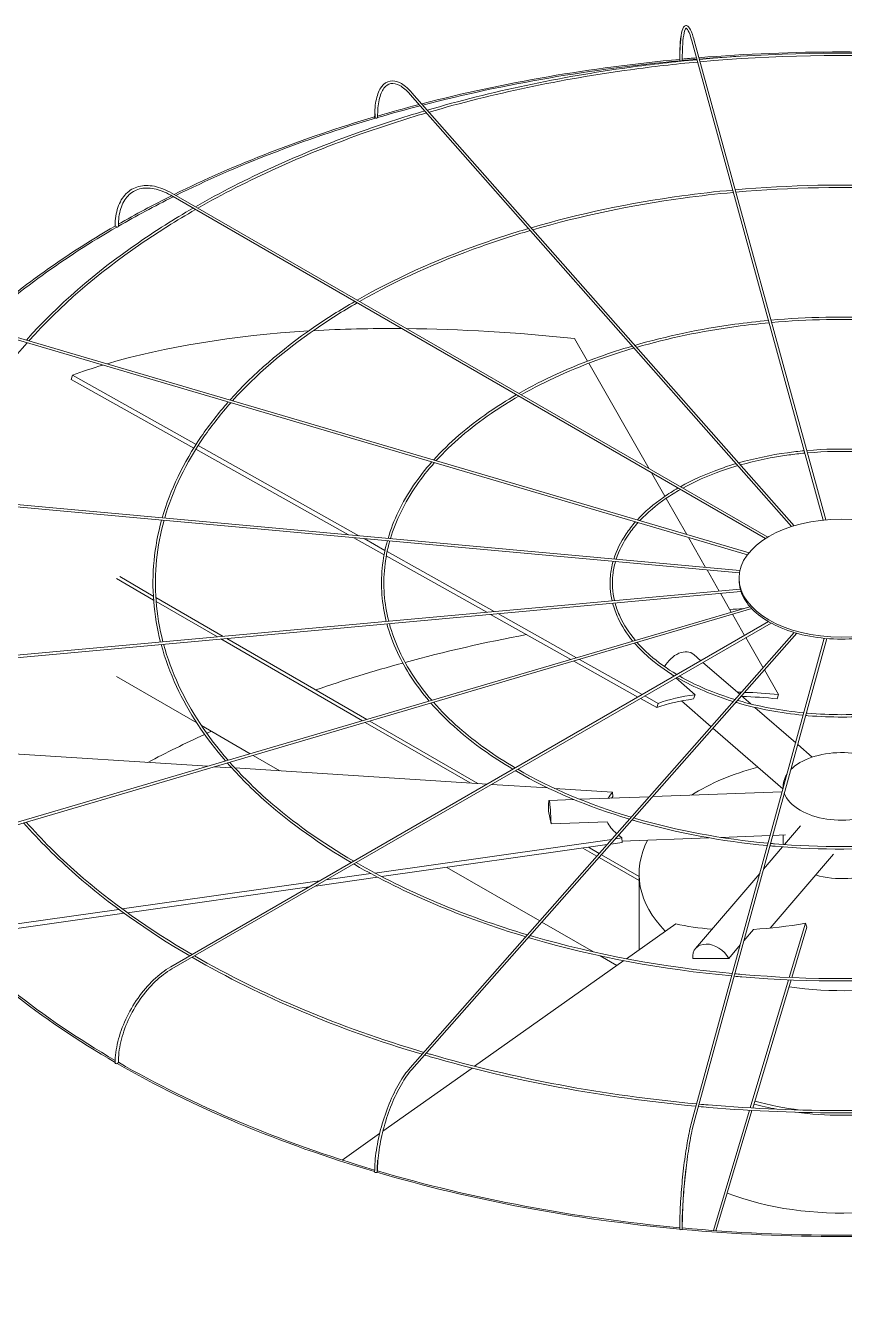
# Model space of a CAD drawing. Header units: millimetres. Extents: x -312439 to 477422, y -331570 to 212570.
# Drawn here: x 360522 to 361360, y 95056 to 96354 of the extents above; entities that cross this region are included whole.
import ezdxf

# ---------------------------------------------------------------- set-up
doc = ezdxf.new("R2010")
doc.units = ezdxf.units.MM

msp = doc.modelspace()

# ---------------------------------------------------------------- linework, layer by layer
at = {"color": 3, "linetype": 'Continuous', "lineweight": 0, "extrusion": (-1.11022e-16, 0.816497, 0.57735)}
for p, q in [((361337.795, 95848.648), (361203.44, 96338.406)), ((361205.802, 96339.054), (361340.27, 95848.885)), ((361305.394, 95841.987), (360915.445, 96283.844)), ((361307.958, 95842.783), (360917.281, 96285.465)), ((360670.543, 96180.737), (361278.595, 95829.678)), ((361280.96, 95831.142), (360671.768, 96182.858)), ((361260.283, 95813.237), (360492.657, 96039.053)), ((361261.918, 95815.309), (360493.348, 96041.402)), ((361096.741, 96011.057), (361083.53, 96034.117)), ((360568.908, 95992.501), (360570.143, 95996.788)), ((360570.143, 95996.788), (360696.467, 95925.985)), ((361159.706, 95901.148), (361097.973, 96008.906)), ((360694.141, 95922.31), (360568.908, 95992.501)), ((360852.412, 95833.601), (360696.28, 95921.111)), ((360698.608, 95924.786), (360863.028, 95832.63)), ((361175.869, 95872.933), (361162.127, 95896.921)), ((361252.084, 95794.594), (360399.23, 95872.582)), ((361252.541, 95797.012), (360399.453, 95875.021)), ((361198.131, 95834.073), (361177.091, 95870.801)), ((360888.766, 95813.225), (360857.656, 95830.662)), ((360868.273, 95829.691), (360889.659, 95817.704)), ((361217.529, 95800.214), (361199.891, 95831.002)), ((360891.898, 95816.45), (361001.37, 95755.092)), ((360993.732, 95754.394), (360891.025, 95811.959)), ((360615.011, 95788.812), (360653.07, 95766.839)), ((360652.799, 95770.995), (360618.475, 95790.812)), ((361231.331, 95776.121), (361219.016, 95797.618)), ((361251.675, 95787.259), (361251.675, 95789.259)), ((361252.888, 95778.092), (360399.23, 95700.031)), ((360399.453, 95697.591), (361253.611, 95775.698)), ((360724.237, 95729.75), (360655.341, 95769.528)), ((360655.643, 95765.354), (360718.256, 95729.204)), ((361243.716, 95754.503), (361232.67, 95773.784)), ((360492.657, 95533.56), (361262.838, 95760.128)), ((361264.676, 95758.115), (360493.348, 95531.21)), ((361079.649, 95706.238), (360997.505, 95752.279)), ((361005.143, 95752.978), (361085.476, 95707.952)), ((361257.365, 95730.677), (361244.968, 95752.318)), ((361281.881, 95744.832), (360670.543, 95391.876)), ((361284.358, 95743.433), (360671.768, 95389.754)), ((360721.934, 95727.08), (360866.592, 95643.562)), ((360871.181, 95644.912), (360727.915, 95727.627)), ((361308.1, 95733.692), (360915.445, 95288.768)), ((360917.281, 95287.148), (361310.703, 95732.94)), ((361203.44, 95234.207), (361338.838, 95727.766)), ((361341.317, 95727.543), (361205.802, 95233.559)), ((361276.288, 95697.645), (361258.583, 95728.552)), ((361205.314, 95711.367), (361212.753, 95704.921)), ((361148.346, 95667.735), (361082.637, 95704.564)), ((361088.463, 95706.278), (361152.722, 95670.262)), ((361214.712, 95703.223), (361252.393, 95670.569)), ((360697.267, 95641.322), (360615.011, 95688.812)), ((361182.116, 95691.514), (361185.082, 95688.944)), ((361187.041, 95687.247), (361206.77, 95670.15)), ((361292.012, 95670.198), (361277.574, 95695.401)), ((361167.583, 95656.953), (361150.832, 95666.342)), ((361155.208, 95668.868), (361168.818, 95661.24)), ((361167.583, 95656.953), (361168.818, 95661.24)), ((361192.73, 95663.765), (361223.135, 95637.417)), ((361254.244, 95668.965), (361263.825, 95660.663)), ((361290.777, 95665.911), (361292.012, 95670.198)), ((361267.847, 95657.178), (361309.557, 95621.032)), ((360751.85, 95609.808), (360702.005, 95638.586)), ((360869.521, 95641.871), (360976.869, 95579.893)), ((360984.658, 95579.397), (360874.111, 95643.221)), ((361224.986, 95635.812), (361296.59, 95573.762)), ((360708.375, 95597.019), (360470.119, 95612.215)), ((360782.153, 95592.313), (360754.78, 95608.117)), ((361311.61, 95619.254), (361326.546, 95606.31)), ((360732.753, 95595.464), (360715.508, 95596.564)), ((360994.277, 95578.783), (360736.272, 95595.239)), ((361056.311, 95574.826), (360998.689, 95578.502)), ((361122.423, 95570.61), (361062.954, 95574.403)), ((361122.518, 95565.942), (361122.423, 95570.61)), ((361163.35, 95565.972), (361295.8, 95570.881)), ((361296.705, 95576.398), (361296.705, 95574.181)), ((361057.428, 95562.046), (361082.905, 95562.991)), ((361088.856, 95563.211), (361159.973, 95565.847)), ((361059.468, 95538.117), (361056.835, 95551.125)), ((361116.696, 95540.239), (361059.468, 95538.117)), ((361298.238, 95516.887), (361314.583, 95535.959)), ((360879.276, 95487.832), (361121.516, 95522.271)), ((361116.793, 95516.919), (360886.263, 95484.145)), ((361132.002, 95519.081), (361120.529, 95517.45)), ((361125.252, 95522.802), (361131.907, 95523.748)), ((361132.002, 95519.081), (361131.907, 95523.748)), ((361131.972, 95520.564), (361220.867, 95523.858)), ((361233.125, 95524.313), (361283.537, 95526.181)), ((361286.103, 95526.276), (361299.023, 95526.755)), ((361296.705, 95526.669), (361296.705, 95516.999)), ((361092.039, 95513.4), (361106.38, 95505.12)), ((361108.719, 95507.77), (361097.599, 95514.19)), ((361108.544, 95503.871), (361149.427, 95480.267)), ((361149.427, 95484.267), (361110.883, 95506.521)), ((361276.602, 95491.643), (361296.257, 95514.576)), ((361283.314, 95431.529), (361348.155, 95507.186)), ((361047.917, 95438.874), (360953.058, 95493.641)), ((360621.078, 95451.125), (360822.851, 95479.811)), ((360882.111, 95483.555), (360818.595, 95474.525)), ((360829.351, 95480.735), (360875.187, 95487.251)), ((361149.427, 95409.399), (361149.427, 95487.161)), ((361207.224, 95410.693), (361272.866, 95487.284)), ((360812.096, 95473.601), (360626.463, 95447.21)), ((360444.242, 95425.984), (360617.616, 95450.633)), ((360622.969, 95446.713), (360448.273, 95421.877)), ((361102.69, 95407.251), (361050.081, 95437.625)), ((361187.011, 95436.021), (361136.518, 95400.255)), ((361256.573, 95418.633), (361266.526, 95430.246)), ((361303.051, 95381.061), (361319.689, 95436.547)), ((361321.019, 95432.355), (361305.605, 95380.952)), ((361321.019, 95432.355), (361319.689, 95436.547)), ((361241.094, 95400.571), (361252.838, 95414.274)), ((361126.768, 95393.349), (361109.705, 95403.201)), ((361204.266, 95400.425), (361241.094, 95400.571)), ((361133.746, 95398.292), (360981.285, 95290.298)), ((361263.065, 95247.715), (361302.325, 95378.641)), ((361304.879, 95378.53), (361265.609, 95247.57)), ((360978.657, 95288.437), (360887.536, 95223.893)), ((361225.485, 95122.393), (361262.342, 95245.303)), ((361264.885, 95245.157), (361228.018, 95122.21)), ((360884.212, 95221.538), (360845.973, 95194.453))]:
    msp.add_line(p, q, dxfattribs=at)
at = {"color": 3, "linetype": 'Continuous', "lineweight": 0}
for centre, major_axis, ratio, start_param, end_param in [((361356.6, 95721.724), (-1048.768, 0), 0.57735027, 4.85438672, 4.86842813), ((361356.6, 95721.724), (-1048.768, 0), 0.57735027, 4.57359934, 4.85199434), ((361356.6, 95721.724), (-1046.319, 0), 0.57735027, 4.79833842, 4.85195343), ((361356.6, 95721.724), (-1048.768, 0), 0.57735027, 4.87097639, 5.13416564), ((361356.6, 95721.724), (-1046.319, 0), 0.57735027, 4.87108521, 5.13404975), ((361192.199, 96319.176), (1.225, 0), 0.57735027, 3.14159265, 3.70729107), ((361192.391, 96318.478), (1.225, 0.004), 0.56474576, 3.29698969, 4.86778602), ((361192.391, 96318.478), (1.225, 0.004), 0.56474576, 4.86778602, 6.28318531), ((361356.6, 95721.724), (-1046.319, 0), 0.57735027, 4.85435141, 4.86879705), ((361356.6, 95721.724), (-1048.768, 0), 0.57735027, 5.13694439, 5.18189128), ((361356.6, 95721.724), (-1046.319, 0), 0.57735027, 5.13683502, 5.18307763), ((361356.6, 95721.724), (-1048.768, 0), 0.57735027, 5.18510484, 5.42093263), ((361356.6, 95721.724), (-1046.319, 0), 0.57735027, 5.18527527, 5.42075236), ((360880.314, 96260.669), (1.225, 0), 0.57735027, 3.14159265, 4.134446), ((360880.87, 96260.039), (1.225, 0.01), 0.56597275, 3.60793822, 5.17873454), ((360880.87, 96260.039), (1.225, 0.01), 0.56597275, 5.17873454, 6.28318531), ((361356.6, 95721.724), (-1046.319, 0), 0.57735027, 5.42407254, 5.49730565), ((361356.6, 95721.724), (-1048.768, 0), 0.57735027, 5.42424502, 5.49496708), ((361356.6, 95721.724), (-1048.768, 0), 0.57735027, 5.49938311, 5.72060344), ((361356.6, 95721.724), (-1046.319, 0), 0.57735027, 5.49937067, 5.71908805), ((360615.009, 96149.381), (1.225, 0), 0.57735027, 3.14159265, 4.45055499), ((360615.875, 96148.881), (1.225, 0.016), 0.56830663, 3.91933875, 5.49013508), ((360615.875, 96148.881), (1.225, 0.016), 0.56830663, 5.49013508, 6.28318531), ((361357.836, 95555.299), (-971.388, 279.904), 0.41303809, 5.42335715, 5.70815224), ((361357.836, 95555.299), (-971.388, 279.904), 0.41303809, 5.31032739, 5.41762277), ((361357.836, 95555.299), (-971.388, 279.904), 0.41303809, 5.11506512, 5.30461302), ((361357.836, 95555.299), (-971.388, 279.904), 0.41303809, 5.71506764, 5.76687966), ((361356.167, 95787.259), (-104.492, 0), 0.57735027, 0, 0.1535113), ((361356.167, 95787.259), (-104.492, 0), 0.57735027, 0.16064797, 0.46767057), ((361356.6, 95156.835), (1046.319, 0), 0.57735027, 1.66704137, 1.68043487), ((361356.167, 95787.259), (-104.492, 0), 0.57735027, 0.47480723, 0.78182983), ((361356.167, 95787.259), (-104.492, 0), 0.57735027, 0.7889665, 1.0959891), ((361356.6, 95156.835), (1046.319, 0), 0.57735027, 1.88378363, 2.01152702), ((361356.167, 95787.259), (-104.492, 0), 0.57735027, 1.10312576, 1.41014836), ((361356.167, 95787.259), (-104.492, 0), 0.57735027, 1.41728503, 1.72430763), ((361190.836, 95694.66), (-14.478, -16.707), 0.67950023, 3.14159265, 5.02860292), ((361356.6, 95156.835), (1046.319, 0), 0.57735027, 2.01409491, 2.11046953), ((361357.836, 95555.299), (233.097, -67.167), 0.41303809, 2.14647482, 2.1667574), ((361357.836, 95555.299), (233.097, -67.167), 0.41303809, 1.97347247, 2.1313259), ((361356.6, 95551.012), (-233.097, 67.167), 0.41303809, 5.53223376, 5.76687966), ((361357.836, 95555.299), (233.097, -67.167), 0.41303809, 2.38836611, 2.62528701), ((361356.6, 95551.012), (-233.097, 67.167), 0.41303809, 5.11506512, 5.27837519), ((361356.6, 95156.835), (1046.319, 0), 0.57735027, 2.23436866, 2.24000128), ((361356.6, 95156.835), (1046.319, 0), 0.57735027, 2.24276735, 2.31574628), ((361356.6, 95576.398), (-59.895, 0), 0.57735027, 3.69756416, 5.76575409), ((361356.6, 95487.161), (-207.174, 0), 0.57735027, 5.13902547, 5.54737639), ((361356.6, 95576.398), (-59.895, 0), 0.57735027, 5.91432374, 6.33788761), ((361356.505, 95555.679), (-242.531, -4.942), 0.30331876, 6.01219977, 6.09914028), ((361356.6, 95576.398), (-59.895, 0), 0.57735027, 0.20327195, 0.78539816), ((361356.6, 95576.398), (-59.895, 0), 0.57735027, 0.78539816, 2.89978042), ((361058.247, 95539.954), (-0.819, 22.092), 0.05230802, 4.627231, 7.32191967), ((361356.6, 95551.012), (-242.531, -4.942), 0.30331876, 6.01219977, 6.0333648), ((361356.505, 95555.679), (-242.531, -4.942), 0.30331876, 0.14390811, 0.31767721), ((361356.505, 95555.679), (-242.531, -4.942), 0.30331876, 0.34103276, 0.38082901), ((361356.6, 95487.161), (-207.174, 0), 0.57735027, 5.99169836, 6.79713651), ((361356.6, 95516.776), (-59.895, 0), 0.57735027, 1.1079301, 2.23846982), ((361356.6, 95721.724), (-1048.768, 0), 0.57735027, 0.4725868, 0.78374969), ((361356.6, 95721.724), (-1046.319, 0), 0.57735027, 0.47175253, 0.78145685), ((361355.27, 95555.204), (-231.216, -73.381), 0.44048996, 0.62708313, 0.83556185), ((361355.27, 95555.204), (-231.216, -73.381), 0.44048996, 1.04197677, 1.27889767), ((361224.01, 95396.306), (16.786, -14.386), 0.73180825, 1.0914656, 3.78615427), ((361356.6, 95487.161), (-207.174, 0), 0.57735027, 1.30817895, 1.9425337), ((360615.009, 95293.566), (1.225, 0), 0.57735027, 3.14159265, 6.02135132), ((361356.6, 95721.724), (-1048.768, 0), 0.57735027, 0.78656596, 1.09808088), ((360615.875, 95294.066), (1.225, 0.017), 0.58625442, 5.48989346, 6.28318531), ((361356.6, 95721.724), (-1046.319, 0), 0.57735027, 0.78587838, 1.09689941), ((361356.6, 95362.656), (-212.072, 0), 0.57735027, 1.13383327, 1.25213937), ((361356.6, 95362.656), (-207.174, 0), 0.57735027, 1.12739667, 1.36460952), ((361356.6, 95362.656), (-212.072, 0), 0.57735027, 1.3476903, 1.79509044), ((360880.314, 95182.278), (-1.225, 0), 0.57735027, 0, 3.14159265), ((361356.6, 95721.724), (-1048.768, 0), 0.57735027, 1.10054445, 1.41220862), ((360880.87, 95182.908), (-1.225, -0.011), 0.58858829, 2.66526492, 3.14159265), ((361356.6, 95721.724), (-1046.319, 0), 0.57735027, 1.10010535, 1.41183726), ((361356.6, 95262.656), (-212.072, 0), 0.57735027, 0.98594125, 2.34464399), ((361356.6, 95158.835), (-1048.768, 0), 0.57735027, 0, 3.14159265), ((361192.199, 95123.771), (-1.225, 0), 0.57735027, 0, 3.14159265), ((361356.6, 95721.724), (-1048.768, 0), 0.57735027, 1.41453598, 1.72626058), ((361192.391, 95124.469), (-1.225, -0.004), 0.58981528, 2.98275574, 3.14159265), ((361356.6, 95721.724), (-1046.319, 0), 0.57735027, 1.41438895, 1.72636573)]:
    msp.add_ellipse(centre, major_axis=major_axis, ratio=ratio, start_param=start_param, end_param=end_param, dxfattribs=at)
msp.add_ellipse((361356.167, 95789.259), major_axis=(-104.492, 0), ratio=0.57735027, dxfattribs=at)
for points, knots in [([(361190.975, 96319.176), (361190.975, 96325.99), (361191.181, 96332.056), (361191.992, 96342.13), (361192.59, 96346.126), (361194.197, 96351.813), (361195.099, 96353.874), (361198.239, 96354.335), (361199.232, 96353.745), (361201.437, 96351.404), (361202.667, 96348.786), (361204.585, 96343.26), (361205.194, 96341.27), (361205.802, 96339.054)], [4.71238898, 4.71238898, 4.71238898, 4.71238898, 5.02654825, 5.02654825, 5.34070751, 5.34070751, 5.65486678, 5.65486678, 5.82360284, 5.82360284, 6.1377621, 6.1377621, 6.28318531, 6.28318531, 6.28318531, 6.28318531]), ([(361203.44, 96338.406), (361202.167, 96343.046), (361200.89, 96346.612), (361198.665, 96350.934), (361197.669, 96351.533), (361197.562, 96351.533), (361196.743, 96350.939), (361195.334, 96346.281), (361194.757, 96342.881), (361193.915, 96333.908), (361193.667, 96328.188), (361193.615, 96320.636), (361193.613, 96319.568), (361193.616, 96318.481)], [0, 0, 0, 0, 0.31526689, 0.31526689, 0.60947257, 0.60947257, 0.92674061, 0.92674061, 1.22083726, 1.22083726, 1.53563039, 1.53563039, 1.5863402, 1.5863402, 1.5863402, 1.5863402]), ([(361192.502, 96343.717), (361192.465, 96343.474), (361192.43, 96343.227), (361191.822, 96338.88), (361191.445, 96333.667), (361191.193, 96324.718), (361191.157, 96321.677), (361191.166, 96318.477)], [7.384497053, 7.384497053, 7.384497053, 7.384497053, 7.403952931, 7.403952931, 7.721220971, 7.721220971, 7.869487909, 7.869487909, 7.869487909, 7.869487909]), ([(361501.178, 96319.535), (361479.933, 96321.457), (361458.573, 96322.956), (361361.873, 96327.8), (361285.807, 96326.287), (361211.157, 96319.535)], [3.771589677, 3.771589677, 3.771589677, 3.771589677, 3.840445898, 3.840445898, 4.082391957, 4.082391957, 4.082391957, 4.082391957]), ([(361500.519, 96317.135), (361479.728, 96319.01), (361458.826, 96320.48), (361362.574, 96325.351), (361286.486, 96323.868), (361211.815, 96317.135)], [3.7720633, 3.7720633, 3.7720633, 3.7720633, 3.839550132, 3.839550132, 4.081918334, 4.081918334, 4.081918334, 4.081918334]), ([(361208.679, 96319.309), (361185.382, 96317.165), (361162.225, 96314.513), (361067.857, 96301.548), (360998.446, 96286.868), (360932.942, 96267.72)], [4.085069591, 4.085069591, 4.085069591, 4.085069591, 4.160608173, 4.160608173, 4.395665913, 4.395665913, 4.395665913, 4.395665913]), ([(361209.337, 96316.91), (361186.305, 96314.796), (361163.411, 96312.186), (361069.425, 96299.343), (361000.13, 96284.744), (360934.732, 96265.691)], [4.084600117, 4.084600117, 4.084600117, 4.084600117, 4.159387709, 4.159387709, 4.39434399, 4.39434399, 4.39434399, 4.39434399]), ([(360879.09, 96260.669), (360879.09, 96267.53), (360879.692, 96273.725), (360882.077, 96284.226), (360883.856, 96288.538), (360888.578, 96294.877), (360891.574, 96296.9), (360898.134, 96298.039), (360901.571, 96297.346), (360908.823, 96293.665), (360912.681, 96290.521), (360916.778, 96286.031), (360917.03, 96285.75), (360917.281, 96285.465)], [4.71238898, 4.71238898, 4.71238898, 4.71238898, 5.02654825, 5.02654825, 5.34070751, 5.34070751, 5.65486678, 5.65486678, 5.94845155, 5.94845155, 6.26261081, 6.26261081, 6.28318531, 6.28318531, 6.28318531, 6.28318531]), ([(360915.445, 96283.844), (360911.789, 96287.987), (360908.157, 96291.049), (360901.425, 96294.737), (360898.363, 96295.362), (360892.997, 96294.422), (360890.609, 96292.847), (360886.501, 96287.253), (360884.836, 96283.234), (360882.627, 96273.223), (360882.068, 96267.26), (360882.092, 96260.434), (360882.093, 96260.242), (360882.095, 96260.049)], [0, 0, 0, 0, 0.31464476, 0.31464476, 0.6289116, 0.6289116, 0.94617964, 0.94617964, 1.26344768, 1.26344768, 1.5772832, 1.5772832, 1.5863402, 1.5863402, 1.5863402, 1.5863402]), ([(360930.347, 96266.958), (360907.53, 96260.237), (360885.19, 96252.975), (360802.799, 96223.562), (360746.483, 96197.919), (360695.906, 96168.923)], [4.398772282, 4.398772282, 4.398772282, 4.398772282, 4.480777933, 4.480777933, 4.708868502, 4.708868502, 4.708868502, 4.708868502]), ([(360932.136, 96264.931), (360909.414, 96258.26), (360887.166, 96251.052), (360805.01, 96221.825), (360748.825, 96196.329), (360698.361, 96167.505)], [4.39745622, 4.39745622, 4.39745622, 4.39745622, 4.479217897, 4.479217897, 4.707006068, 4.707006068, 4.707006068, 4.707006068]), ([(360879.683, 96264.087), (360879.66, 96263.27), (360879.647, 96262.443), (360879.64, 96261.086), (360879.641, 96260.562), (360879.646, 96260.035)], [7.8059806913, 7.8059806913, 7.8059806913, 7.8059806913, 7.8451401512, 7.8451401512, 7.8694167814, 7.8694167814, 7.8694167814, 7.8694167814]), ([(360613.784, 96149.381), (360613.784, 96156.282), (360614.729, 96162.662), (360618.463, 96173.776), (360621.256, 96178.511), (360628.45, 96185.791), (360632.843, 96188.335), (360642.713, 96190.94), (360648.18, 96191.008), (360659.637, 96188.733), (360665.633, 96186.381), (360671.662, 96182.919), (360671.715, 96182.889), (360671.768, 96182.858)], [3.14159265, 3.14159265, 3.14159265, 3.14159265, 3.45575192, 3.45575192, 3.76991118, 3.76991118, 4.08269654, 4.08269654, 4.39544819, 4.39544819, 4.70960746, 4.70960746, 4.71238898, 4.71238898, 4.71238898, 4.71238898]), ([(361464.611, 96186.24), (361448.762, 96187.668), (361432.829, 96188.783), (361360.514, 96192.399), (361303.593, 96191.274), (361247.723, 96186.24)], [3.772165081, 3.772165081, 3.772165081, 3.772165081, 3.840593344, 3.840593344, 4.081816553, 4.081816553, 4.081816553, 4.081816553]), ([(360670.543, 96180.737), (360664.794, 96184.057), (360659.068, 96186.298), (360648.271, 96188.438), (360643.205, 96188.339), (360634.202, 96185.885), (360630.256, 96183.536), (360623.765, 96176.762), (360621.223, 96172.329), (360617.843, 96161.74), (360617.01, 96155.591), (360617.1, 96148.898)], [1.57079633, 1.57079633, 1.57079633, 1.57079633, 1.88806437, 1.88806437, 2.20533241, 2.20533241, 2.52260045, 2.52260045, 2.83986849, 2.83986849, 3.15713653, 3.15713653, 3.15713653, 3.15713653]), ([(361245.245, 96186.014), (361227.786, 96184.404), (361210.431, 96182.413), (361139.88, 96172.712), (361088.021, 96161.756), (361039.06, 96147.476)], [4.085383912, 4.085383912, 4.085383912, 4.085383912, 4.160809561, 4.160809561, 4.394762921, 4.394762921, 4.394762921, 4.394762921]), ([(361245.904, 96183.615), (361228.71, 96182.035), (361211.618, 96180.087), (361141.448, 96170.507), (361089.705, 96159.632), (361040.851, 96145.446)], [4.084758769, 4.084758769, 4.084758769, 4.084758769, 4.159183124, 4.159183124, 4.392998475, 4.392998475, 4.392998475, 4.392998475]), ([(361463.952, 96183.84), (361448.557, 96185.221), (361433.082, 96186.307), (361361.216, 96189.95), (361304.272, 96188.855), (361248.382, 96183.84)], [3.772797592, 3.772797592, 3.772797592, 3.772797592, 3.839399606, 3.839399606, 4.081184042, 4.081184042, 4.081184042, 4.081184042]), ([(360693.452, 96167.511), (360673.918, 96156.229), (360655.246, 96144.447), (360593.162, 96101.614), (360554.684, 96068.168), (360523.014, 96032.676)], [4.712563603, 4.712563603, 4.712563603, 4.712563603, 4.800982872, 4.800982872, 5.022068239, 5.022068239, 5.022068239, 5.022068239]), ([(360695.902, 96166.096), (360676.412, 96154.881), (360657.782, 96143.17), (360595.74, 96100.537), (360557.273, 96067.232), (360525.615, 96031.91)], [4.710711416, 4.710711416, 4.710711416, 4.710711416, 4.799012884, 4.799012884, 5.020261931, 5.020261931, 5.020261931, 5.020261931]), ([(361036.464, 96146.715), (361019.311, 96141.661), (361002.517, 96136.199), (360940.955, 96114.209), (360898.945, 96095.1), (360861.179, 96073.502)], [4.398901247, 4.398901247, 4.398901247, 4.398901247, 4.481035777, 4.481035777, 4.70761983, 4.70761983, 4.70761983, 4.70761983]), ([(361038.253, 96144.688), (361021.196, 96139.684), (361004.494, 96134.276), (360943.166, 96112.472), (360901.289, 96093.51), (360863.636, 96072.084)], [4.397147207, 4.397147207, 4.397147207, 4.397147207, 4.478956818, 4.478956818, 4.705132161, 4.705132161, 4.705132161, 4.705132161]), ([(360858.724, 96072.091), (360844, 96063.588), (360829.929, 96054.706), (360783.57, 96022.701), (360754.904, 95997.818), (360731.253, 95971.417)], [4.712541759, 4.712541759, 4.712541759, 4.712541759, 4.801308866, 4.801308866, 5.020482203, 5.020482203, 5.020482203, 5.020482203]), ([(360861.174, 96070.676), (360846.495, 96062.24), (360832.465, 96053.429), (360786.15, 96021.625), (360757.495, 95996.882), (360733.858, 95970.651)], [4.710072273, 4.710072273, 4.710072273, 4.710072273, 4.798683598, 4.798683598, 5.018063384, 5.018063384, 5.018063384, 5.018063384]), ([(361281.8, 96052.764), (361270.182, 96051.688), (361258.634, 96050.36), (361211.891, 96043.92), (361177.573, 96036.685), (361145.146, 96027.268)], [4.086037534, 4.086037534, 4.086037534, 4.086037534, 4.161210359, 4.161210359, 4.393038284, 4.393038284, 4.393038284, 4.393038284]), ([(361282.458, 96050.364), (361271.106, 96049.319), (361259.821, 96048.033), (361213.46, 96041.715), (361179.258, 96034.561), (361146.939, 96025.237)], [4.08510236, 4.08510236, 4.08510236, 4.08510236, 4.158773218, 4.158773218, 4.390386282, 4.390386282, 4.390386282, 4.390386282]), ([(361428.056, 96052.989), (361417.6, 96053.924), (361407.089, 96054.656), (361359.152, 96057.045), (361321.371, 96056.307), (361284.278, 96052.989)], [3.773286698, 3.773286698, 3.773286698, 3.773286698, 3.840886477, 3.840886477, 4.080694936, 4.080694936, 4.080694936, 4.080694936]), ([(361427.398, 96050.589), (361417.395, 96051.478), (361407.342, 96052.18), (361359.854, 96054.596), (361322.05, 96053.887), (361284.937, 96050.589)], [3.774238416, 3.774238416, 3.774238416, 3.774238416, 3.839097695, 3.839097695, 4.079743218, 4.079743218, 4.079743218, 4.079743218]), ([(360523.812, 96029.888), (360510.426, 96014.797), (360498.276, 95999.345), (360462.591, 95947.609), (360444.525, 95910.087), (360433.62, 95871.897)], [5.024480731, 5.024480731, 5.024480731, 5.024480731, 5.118801023, 5.118801023, 5.334410373, 5.334410373, 5.334410373, 5.334410373]), ([(361142.55, 96026.508), (361131.072, 96023.123), (361119.835, 96019.465), (361079.094, 96004.896), (361051.378, 95992.313), (361026.413, 95978.104)], [4.399235311, 4.399235311, 4.399235311, 4.399235311, 4.481549286, 4.481549286, 4.705249353, 4.705249353, 4.705249353, 4.705249353]), ([(361144.339, 96024.481), (361132.956, 96021.146), (361121.812, 96017.542), (361081.308, 96003.158), (361053.724, 95990.722), (361028.874, 95976.683)], [4.396606667, 4.396606667, 4.396606667, 4.396606667, 4.478434088, 4.478434088, 4.701505316, 4.701505316, 4.701505316, 4.701505316]), ([(361023.955, 95976.695), (361014.058, 95970.977), (361004.6, 95965.004), (360973.963, 95943.824), (360955.097, 95927.491), (360939.463, 95910.167)], [4.712617693, 4.712617693, 4.712617693, 4.712617693, 4.801958432, 4.801958432, 5.017472679, 5.017472679, 5.017472679, 5.017472679]), ([(361026.407, 95975.279), (361016.553, 95969.629), (361007.136, 95963.727), (360976.545, 95942.748), (360957.693, 95926.555), (360942.073, 95909.399)], [4.708914423, 4.708914423, 4.708914423, 4.708914423, 4.798024648, 4.798024648, 5.013814843, 5.013814843, 5.013814843, 5.013814843]), ([(360729.453, 95969.393), (360719.257, 95957.854), (360710.014, 95946.031), (360683.484, 95907.254), (360670.109, 95879.394), (360661.952, 95851.018)], [5.026073872, 5.026073872, 5.026073872, 5.026073872, 5.121589201, 5.121589201, 5.333322518, 5.333322518, 5.333322518, 5.333322518]), ([(360732.049, 95968.63), (360721.955, 95957.272), (360712.796, 95945.642), (360686.138, 95907.039), (360672.648, 95879.162), (360664.436, 95850.79)], [5.023689806, 5.023689806, 5.023689806, 5.023689806, 5.118400985, 5.118400985, 5.332193335, 5.332193335, 5.332193335, 5.332193335]), ([(361318.355, 95919.513), (361312.579, 95918.971), (361306.838, 95918.306), (361283.904, 95915.13), (361267.126, 95911.614), (361251.234, 95907.058)], [4.08798608, 4.08798608, 4.08798608, 4.08798608, 4.162397179, 4.162397179, 4.387898946, 4.387898946, 4.387898946, 4.387898946]), ([(361391.501, 95919.737), (361386.438, 95920.18), (361381.351, 95920.528), (361357.792, 95921.69), (361339.15, 95921.34), (361320.833, 95919.737)], [3.776630452, 3.776630452, 3.776630452, 3.776630452, 3.841752063, 3.841752063, 4.077351182, 4.077351182, 4.077351182, 4.077351182]), ([(361390.843, 95917.336), (361386.233, 95917.734), (361381.604, 95918.052), (361358.493, 95919.24), (361339.829, 95918.919), (361321.492, 95917.336)], [3.778551419, 3.778551419, 3.778551419, 3.778551419, 3.838185012, 3.838185012, 4.075430215, 4.075430215, 4.075430215, 4.075430215]), ([(360937.657, 95908.145), (360930.766, 95900.35), (360924.524, 95892.36), (360907.019, 95866.715), (360898.217, 95848.485), (360892.757, 95829.912)], [5.025838542, 5.025838542, 5.025838542, 5.025838542, 5.122377625, 5.122377625, 5.329668134, 5.329668134, 5.329668134, 5.329668134]), ([(360940.254, 95907.381), (360933.465, 95899.768), (360927.306, 95891.971), (360909.676, 95866.5), (360900.761, 95848.253), (360895.244, 95829.684)], [5.022258505, 5.022258505, 5.022258505, 5.022258505, 5.117600339, 5.117600339, 5.327918781, 5.327918781, 5.327918781, 5.327918781]), ([(361248.635, 95906.301), (361242.833, 95904.586), (361237.153, 95902.732), (361217.234, 95895.584), (361203.811, 95889.525), (361191.654, 95882.703)], [4.400230759, 4.400230759, 4.400230759, 4.400230759, 4.483072665, 4.483072665, 4.698193224, 4.698193224, 4.698193224, 4.698193224]), ([(361319.013, 95917.114), (361313.503, 95916.603), (361308.025, 95915.979), (361285.474, 95912.923), (361268.813, 95909.487), (361253.031, 95905.023)], [4.086130867, 4.086130867, 4.086130867, 4.086130867, 4.157537531, 4.157537531, 4.382563309, 4.382563309, 4.382563309, 4.382563309]), ([(361250.424, 95904.274), (361244.718, 95902.609), (361239.13, 95900.809), (361219.451, 95893.845), (361206.165, 95887.93), (361194.125, 95881.275)], [4.394987895, 4.394987895, 4.394987895, 4.394987895, 4.476861237, 4.476861237, 4.690631098, 4.690631098, 4.690631098, 4.690631098]), ([(361189.187, 95881.298), (361184.115, 95878.367), (361179.272, 95875.301), (361164.354, 95864.948), (361155.292, 95857.163), (361147.684, 95848.913)], [4.712843699, 4.712843699, 4.712843699, 4.712843699, 4.803888031, 4.803888031, 5.008535494, 5.008535494, 5.008535494, 5.008535494]), ([(361191.641, 95879.881), (361186.612, 95877.018), (361181.809, 95874.024), (361166.944, 95863.871), (361157.901, 95856.225), (361150.311, 95848.141)], [4.705442937, 4.705442937, 4.705442937, 4.705442937, 4.796044704, 4.796044704, 5.001045495, 5.001045495, 5.001045495, 5.001045495]), ([(360661.275, 95848.62), (360657.481, 95834.914), (360654.899, 95821.093), (360650.828, 95779.417), (360653.067, 95751.439), (360660.211, 95723.896)], [5.339283406, 5.339283406, 5.339283406, 5.339283406, 5.441448905, 5.441448905, 5.646435094, 5.646435094, 5.646435094, 5.646435094]), ([(360663.755, 95848.393), (360660.04, 95835.067), (360657.485, 95821.637), (360653.219, 95780.123), (360655.428, 95751.91), (360662.683, 95724.122)], [5.33821232, 5.33821232, 5.33821232, 5.33821232, 5.438530423, 5.438530423, 5.647409525, 5.647409525, 5.647409525, 5.647409525]), ([(361145.861, 95846.896), (361142.275, 95842.846), (361139.035, 95838.69), (361130.551, 95826.175), (361126.329, 95817.574), (361123.582, 95808.805)], [5.025139852, 5.025139852, 5.025139852, 5.025139852, 5.124718569, 5.124718569, 5.318852702, 5.318852702, 5.318852702, 5.318852702]), ([(361148.462, 95846.131), (361144.976, 95842.263), (361141.818, 95838.3), (361133.218, 95825.962), (361128.885, 95817.344), (361126.079, 95808.576)], [5.01795641, 5.01795641, 5.01795641, 5.01795641, 5.115193837, 5.115193837, 5.315025269, 5.315025269, 5.315025269, 5.315025269]), ([(360892.072, 95827.515), (360889.487, 95818.22), (360887.735, 95808.844), (360885.076, 95781.272), (360886.484, 95763), (360891.019, 95745.002)], [5.33857876, 5.33857876, 5.33857876, 5.33857876, 5.442163387, 5.442163387, 5.64226325, 5.64226325, 5.64226325, 5.64226325]), ([(360894.552, 95827.288), (360892.047, 95818.373), (360890.322, 95809.388), (360887.47, 95781.978), (360888.847, 95763.471), (360893.489, 95745.227)], [5.336959594, 5.336959594, 5.336959594, 5.336959594, 5.437790201, 5.437790201, 5.643665153, 5.643665153, 5.643665153, 5.643665153]), ([(361122.869, 95806.41), (361121.493, 95801.526), (361120.572, 95796.595), (361119.322, 95783.129), (361119.906, 95774.562), (361121.852, 95766.11)], [5.336493801, 5.336493801, 5.336493801, 5.336493801, 5.444267704, 5.444267704, 5.629920419, 5.629920419, 5.629920419, 5.629920419]), ([(361125.351, 95806.183), (361124.055, 95801.679), (361123.16, 95797.139), (361121.724, 95783.833), (361122.275, 95775.031), (361124.314, 95766.335)], [5.333180829, 5.333180829, 5.333180829, 5.333180829, 5.43554784, 5.43554784, 5.632366847, 5.632366847, 5.632366847, 5.632366847]), ([(361122.443, 95763.704), (361123.791, 95758.549), (361125.645, 95753.441), (361131.771, 95740.32), (361136.83, 95732.437), (361143.078, 95724.898)], [5.647555853, 5.647555853, 5.647555853, 5.647555853, 5.761093974, 5.761093974, 5.943993783, 5.943993783, 5.943993783, 5.943993783]), ([(361124.917, 95763.93), (361126.189, 95759.158), (361127.911, 95754.422), (361133.904, 95741.468), (361139.122, 95733.385), (361145.64, 95725.651)], [5.650528691, 5.650528691, 5.650528691, 5.650528691, 5.758797505, 5.758797505, 5.950674573, 5.950674573, 5.950674573, 5.950674573]), ([(360891.644, 95742.599), (360894.275, 95732.773), (360897.837, 95723.035), (360910.308, 95696.266), (360921.226, 95679.56), (360934.841, 95663.639)], [5.651173142, 5.651173142, 5.651173142, 5.651173142, 5.760561648, 5.760561648, 5.95641101, 5.95641101, 5.95641101, 5.95641101]), ([(360894.12, 95742.825), (360896.674, 95733.382), (360900.102, 95724.015), (360912.438, 95697.417), (360923.519, 95680.511), (360937.418, 95664.398)], [5.65270674, 5.65270674, 5.65270674, 5.65270674, 5.759411073, 5.759411073, 5.959865306, 5.959865306, 5.959865306, 5.959865306]), ([(361147.394, 95723.614), (361151.356, 95719.109), (361155.762, 95714.728), (361168.653, 95703.43), (361177.89, 95696.791), (361188.132, 95690.705)], [5.967591178, 5.967591178, 5.967591178, 5.967591178, 6.080287214, 6.080287214, 6.268831801, 6.268831801, 6.268831801, 6.268831801]), ([(360660.847, 95721.494), (360664.76, 95706.999), (360670.028, 95692.629), (360688.844, 95652.215), (360705.627, 95626.686), (360726.625, 95602.388)], [5.652395762, 5.652395762, 5.652395762, 5.652395762, 5.760377777, 5.760377777, 5.960593901, 5.960593901, 5.960593901, 5.960593901]), ([(360663.323, 95721.721), (360667.159, 95707.608), (360672.294, 95693.609), (360690.972, 95653.367), (360707.92, 95627.638), (360729.208, 95603.148)], [5.653428737, 5.653428737, 5.653428737, 5.653428737, 5.759610075, 5.759610075, 5.96292207, 5.96292207, 5.96292207, 5.96292207]), ([(361144.808, 95722.853), (361149.014, 95717.987), (361153.718, 95713.27), (361166.788, 95701.798), (361175.777, 95695.287), (361185.704, 95689.304)], [5.960592691, 5.960592691, 5.960592691, 5.960592691, 6.079635734, 6.079635734, 6.26166654, 6.26166654, 6.26166654, 6.26166654]), ([(360936.6, 95661.604), (360944.733, 95652.291), (360953.791, 95643.252), (360980.318, 95619.98), (360999.348, 95606.347), (361020.453, 95593.896)], [5.964776177, 5.964776177, 5.964776177, 5.964776177, 6.079826485, 6.079826485, 6.272361792, 6.272361792, 6.272361792, 6.272361792]), ([(360939.19, 95662.366), (360947.077, 95653.413), (360955.836, 95644.711), (360982.182, 95621.613), (361001.464, 95607.853), (361022.891, 95595.304)], [5.968309678, 5.968309678, 5.968309678, 5.968309678, 6.080154143, 6.080154143, 6.276006003, 6.276006003, 6.276006003, 6.276006003]), ([(361206.77, 95670.15), (361206.679, 95669.957), (361206.591, 95669.764), (361205.937, 95668.293), (361205.476, 95667.023), (361205.126, 95665.807)], [52.47056241, 52.47056241, 52.47056241, 52.47056241, 52.72742849, 52.72742849, 54.42831534, 54.42831534, 54.42831534, 54.42831534]), ([(361248.38, 95662.32), (361249.075, 95662.114), (361249.773, 95661.909), (361271.494, 95655.625), (361294.089, 95651.374), (361317.267, 95649.136)], [0.310941688, 0.310941688, 0.310941688, 0.310941688, 0.320879059, 0.320879059, 0.619731391, 0.619731391, 0.619731391, 0.619731391]), ([(361250.168, 95664.347), (361250.373, 95664.287), (361250.577, 95664.227), (361271.881, 95658.037), (361294.606, 95653.76), (361317.925, 95651.534)], [0.316175386, 0.316175386, 0.316175386, 0.316175386, 0.319111449, 0.319111449, 0.621557717, 0.621557717, 0.621557717, 0.621557717]), ([(361319.744, 95648.905), (361320.62, 95648.826), (361321.498, 95648.75), (361345.627, 95646.733), (361369.378, 95646.811), (361392.59, 95648.905)], [0.630366287, 0.630366287, 0.630366287, 0.630366287, 0.641648359, 0.641648359, 0.94043004, 0.94043004, 0.94043004, 0.94043004]), ([(361320.402, 95651.305), (361320.872, 95651.263), (361321.342, 95651.222), (361345.019, 95649.197), (361368.746, 95649.239), (361391.932, 95651.305)], [0.632258371, 0.632258371, 0.632258371, 0.632258371, 0.638337859, 0.638337859, 0.938537956, 0.938537956, 0.938537956, 0.938537956]), ([(360728.395, 95600.355), (360740.453, 95586.595), (360753.863, 95573.236), (360793.847, 95538.163), (360822.924, 95517.41), (360855.214, 95498.495)], [5.966185363, 5.966185363, 5.966185363, 5.966185363, 6.079886296, 6.079886296, 6.275955277, 6.275955277, 6.275955277, 6.275955277]), ([(360730.986, 95601.117), (360742.797, 95587.717), (360755.909, 95574.694), (360795.71, 95539.797), (360825.041, 95518.917), (360857.657, 95499.905)], [5.968548703, 5.968548703, 5.968548703, 5.968548703, 6.080105077, 6.080105077, 6.278398486, 6.278398486, 6.278398486, 6.278398486]), ([(361142.294, 95542.113), (361143.395, 95541.788), (361144.499, 95541.465), (361188.088, 95528.84), (361233.815, 95520.292), (361280.712, 95515.884)], [0.312542317, 0.312542317, 0.312542317, 0.312542317, 0.320442121, 0.320442121, 0.624004657, 0.624004657, 0.624004657, 0.624004657]), ([(361144.083, 95544.14), (361144.693, 95543.961), (361145.303, 95543.782), (361188.474, 95531.252), (361234.331, 95522.678), (361281.37, 95518.282)], [0.315168655, 0.315168655, 0.315168655, 0.315168655, 0.319555491, 0.319555491, 0.624932564, 0.624932564, 0.624932564, 0.624932564]), ([(360520.222, 95539.116), (360536.196, 95520.922), (360553.948, 95503.255), (360607.385, 95456.383), (360646.524, 95428.503), (360690.019, 95403.12)], [5.966968174, 5.966968174, 5.966968174, 5.966968174, 6.07991547, 6.07991547, 6.277817313, 6.277817313, 6.277817313, 6.277817313]), ([(360522.814, 95539.878), (360538.541, 95522.044), (360555.994, 95504.713), (360609.248, 95458.017), (360648.641, 95430.011), (360692.463, 95404.531)], [5.968743918, 5.968743918, 5.968743918, 5.968743918, 6.080079672, 6.080079672, 6.279655045, 6.279655045, 6.279655045, 6.279655045]), ([(361283.189, 95515.655), (361284.965, 95515.493), (361286.741, 95515.338), (361335.083, 95511.275), (361382.663, 95511.432), (361429.145, 95515.655)], [0.629347255, 0.629347255, 0.629347255, 0.629347255, 0.640828535, 0.640828535, 0.941449071, 0.941449071, 0.941449071, 0.941449071]), ([(361283.848, 95518.055), (361285.216, 95517.931), (361286.585, 95517.811), (361334.475, 95513.739), (361382.031, 95513.861), (361428.487, 95518.055)], [0.630291706, 0.630291706, 0.630291706, 0.630291706, 0.639167998, 0.639167998, 0.940504621, 0.940504621, 0.940504621, 0.940504621]), ([(361036.209, 95421.906), (361037.715, 95421.461), (361039.225, 95421.02), (361104.682, 95402.055), (361173.541, 95389.21), (361244.157, 95382.632)], [0.313079474, 0.313079474, 0.313079474, 0.313079474, 0.320295327, 0.320295327, 0.625438072, 0.625438072, 0.625438072, 0.625438072]), ([(361037.997, 95423.933), (361039.013, 95423.635), (361040.029, 95423.338), (361105.068, 95404.467), (361174.057, 95391.596), (361244.815, 95385.031)], [0.314832487, 0.314832487, 0.314832487, 0.314832487, 0.319703609, 0.319703609, 0.626059979, 0.626059979, 0.626059979, 0.626059979]), ([(360613.784, 95293.566), (360613.784, 95300.466), (360614.73, 95307.885), (360618.404, 95323.064), (360621.133, 95330.821), (360628.108, 95345.934), (360632.353, 95353.287), (360641.953, 95366.884), (360647.307, 95373.126), (360658.615, 95383.897), (360664.568, 95388.425), (360670.543, 95391.876)], [0, 0, 0, 0, 0.31415927, 0.31415927, 0.62831853, 0.62831853, 0.9424778, 0.9424778, 1.25663706, 1.25663706, 1.57079633, 1.57079633, 1.57079633, 1.57079633]), ([(360671.768, 95389.754), (360666.018, 95386.435), (360660.247, 95382.039), (360649.262, 95371.532), (360644.05, 95365.422), (360634.719, 95352.104), (360630.602, 95344.899), (360623.88, 95330.122), (360621.276, 95322.554), (360617.841, 95307.825), (360617.01, 95300.667), (360617.1, 95294.082)], [4.71238898, 4.71238898, 4.71238898, 4.71238898, 5.02965702, 5.02965702, 5.34692506, 5.34692506, 5.6641931, 5.6641931, 5.98146114, 5.98146114, 6.29872918, 6.29872918, 6.29872918, 6.29872918]), ([(361246.635, 95382.404), (361249.309, 95382.161), (361251.985, 95381.926), (361324.538, 95375.816), (361395.947, 95376.054), (361465.7, 95382.404)], [0.629005431, 0.629005431, 0.629005431, 0.629005431, 0.64055333, 0.64055333, 0.941790896, 0.941790896, 0.941790896, 0.941790896]), ([(361247.293, 95384.804), (361249.56, 95384.599), (361251.829, 95384.399), (361323.93, 95378.28), (361395.315, 95378.482), (361465.041, 95384.804)], [0.629634706, 0.629634706, 0.629634706, 0.629634706, 0.639445125, 0.639445125, 0.941161621, 0.941161621, 0.941161621, 0.941161621]), ([(360930.155, 95301.735), (360932.057, 95301.175), (360933.961, 95300.618), (361021.28, 95275.315), (361113.274, 95258.173), (361207.615, 95249.427)], [0.313387228, 0.313387228, 0.313387228, 0.313387228, 0.320221713, 0.320221713, 0.626169744, 0.626169744, 0.626169744, 0.626169744]), ([(360931.944, 95303.762), (360933.354, 95303.348), (360934.766, 95302.936), (361021.665, 95277.727), (361113.791, 95260.559), (361208.273, 95251.826)], [0.314702857, 0.314702857, 0.314702857, 0.314702857, 0.319777688, 0.319777688, 0.626637437, 0.626637437, 0.626637437, 0.626637437]), ([(360879.09, 95182.278), (360879.09, 95189.139), (360879.693, 95196.662), (360882.042, 95212.325), (360883.787, 95220.461), (360888.25, 95236.567), (360890.968, 95244.533), (360897.114, 95259.529), (360900.542, 95266.557), (360907.788, 95279.001), (360911.603, 95284.415), (360915.445, 95288.768)], [4.71238898, 4.71238898, 4.71238898, 4.71238898, 5.02654825, 5.02654825, 5.34070751, 5.34070751, 5.65486678, 5.65486678, 5.96902604, 5.96902604, 6.28318531, 6.28318531, 6.28318531, 6.28318531]), ([(360917.281, 95287.148), (360913.625, 95283.005), (360909.944, 95277.788), (360902.901, 95265.685), (360899.542, 95258.788), (360893.523, 95244.046), (360890.864, 95236.203), (360886.516, 95220.365), (360884.829, 95212.372), (360882.593, 95197.046), (360882.046, 95189.716), (360882.094, 95183.034), (360882.095, 95182.977), (360882.095, 95182.919)], [0, 0, 0, 0, 0.31464476, 0.31464476, 0.63176735, 0.63176735, 0.94903539, 0.94903539, 1.26630343, 1.26630343, 1.58357147, 1.58357147, 1.5863402, 1.5863402, 1.5863402, 1.5863402]), ([(361210.093, 95249.199), (361213.661, 95248.874), (361217.233, 95248.56), (361313.99, 95240.404), (361409.223, 95240.722), (361502.242, 95249.199)], [0.628847379, 0.628847379, 0.628847379, 0.628847379, 0.640415364, 0.640415364, 0.941948948, 0.941948948, 0.941948948, 0.941948948]), ([(361210.751, 95251.599), (361213.913, 95251.311), (361217.077, 95251.033), (361313.382, 95242.868), (361408.591, 95243.15), (361501.584, 95251.599)], [0.62931922, 0.62931922, 0.62931922, 0.62931922, 0.639583767, 0.639583767, 0.941477106, 0.941477106, 0.941477106, 0.941477106]), ([(361190.975, 95123.771), (361190.975, 95130.585), (361191.181, 95138.143), (361191.987, 95154.024), (361192.586, 95162.343), (361194.118, 95178.935), (361195.051, 95187.205), (361197.161, 95202.894), (361198.337, 95210.311), (361200.82, 95223.575), (361202.127, 95229.42), (361203.44, 95234.207)], [4.71238898, 4.71238898, 4.71238898, 4.71238898, 5.02654825, 5.02654825, 5.34070751, 5.34070751, 5.65486678, 5.65486678, 5.96902604, 5.96902604, 6.28318531, 6.28318531, 6.28318531, 6.28318531]), ([(361205.802, 95233.559), (361204.529, 95228.919), (361203.25, 95223.197), (361200.807, 95210.135), (361199.645, 95202.787), (361197.563, 95187.234), (361196.644, 95179.032), (361195.142, 95162.596), (361194.559, 95154.364), (361193.787, 95138.696), (361193.598, 95131.261), (361193.616, 95124.557), (361193.616, 95124.515), (361193.616, 95124.473)], [6.28318531, 6.28318531, 6.28318531, 6.28318531, 6.59845219, 6.59845219, 6.91572023, 6.91572023, 7.23298827, 7.23298827, 7.55025631, 7.55025631, 7.86752435, 7.86752435, 7.86952551, 7.86952551, 7.86952551, 7.86952551]), ([(361193.424, 95123.771), (361193.424, 95130.536), (361193.63, 95138.055), (361194.432, 95153.864), (361195.028, 95162.15), (361196.29, 95175.809), (361196.858, 95181.195), (361197.486, 95186.456)], [4.71238898, 4.71238898, 4.71238898, 4.71238898, 5.026548246, 5.026548246, 5.340707511, 5.340707511, 5.545847126, 5.545847126, 5.545847126, 5.545847126])]:
    msp.add_open_spline(points, degree=3, knots=knots, dxfattribs=at)
for points in [[(361188.119, 95687.869), (361188.499, 95687.647), (361188.88, 95687.425), (361189.263, 95687.204)], [(361189.263, 95687.204), (361205.907, 95677.595), (361225.031, 95669.443), (361245.798, 95663.097)], [(361190.564, 95689.281), (361207.291, 95679.633), (361226.59, 95671.45), (361247.58, 95665.116)], [(361025.332, 95593.885), (361059.361, 95574.247), (361098.699, 95557.657), (361141.492, 95544.906)], [(361022.885, 95592.471), (361023.266, 95592.25), (361023.649, 95592.028), (361024.031, 95591.807)], [(361024.031, 95591.807), (361057.979, 95572.208), (361097.139, 95555.648), (361139.707, 95542.883)], [(360857.652, 95497.074), (360858.034, 95496.853), (360858.417, 95496.632), (360858.8, 95496.41)], [(360858.8, 95496.41), (360910.05, 95466.821), (360969.25, 95441.854), (361033.619, 95422.674)], [(360860.1, 95498.488), (360911.432, 95468.86), (360970.81, 95443.864), (361035.406, 95424.698)], [(360692.46, 95401.7), (360692.829, 95401.487), (360693.198, 95401.273), (360693.568, 95401.06)], [(360693.568, 95401.06), (360762.13, 95361.475), (360841.381, 95328.099), (360927.565, 95302.502)], [(360694.908, 95403.114), (360763.543, 95363.502), (360842.958, 95330.103), (360929.352, 95304.527)], [(360881.539, 95182.278), (360881.539, 95186.039), (360881.724, 95190.016), (360882.09, 95194.144)]]:
    msp.add_open_spline(points, degree=3, dxfattribs=at)

doc.saveas('drawing.dxf')
